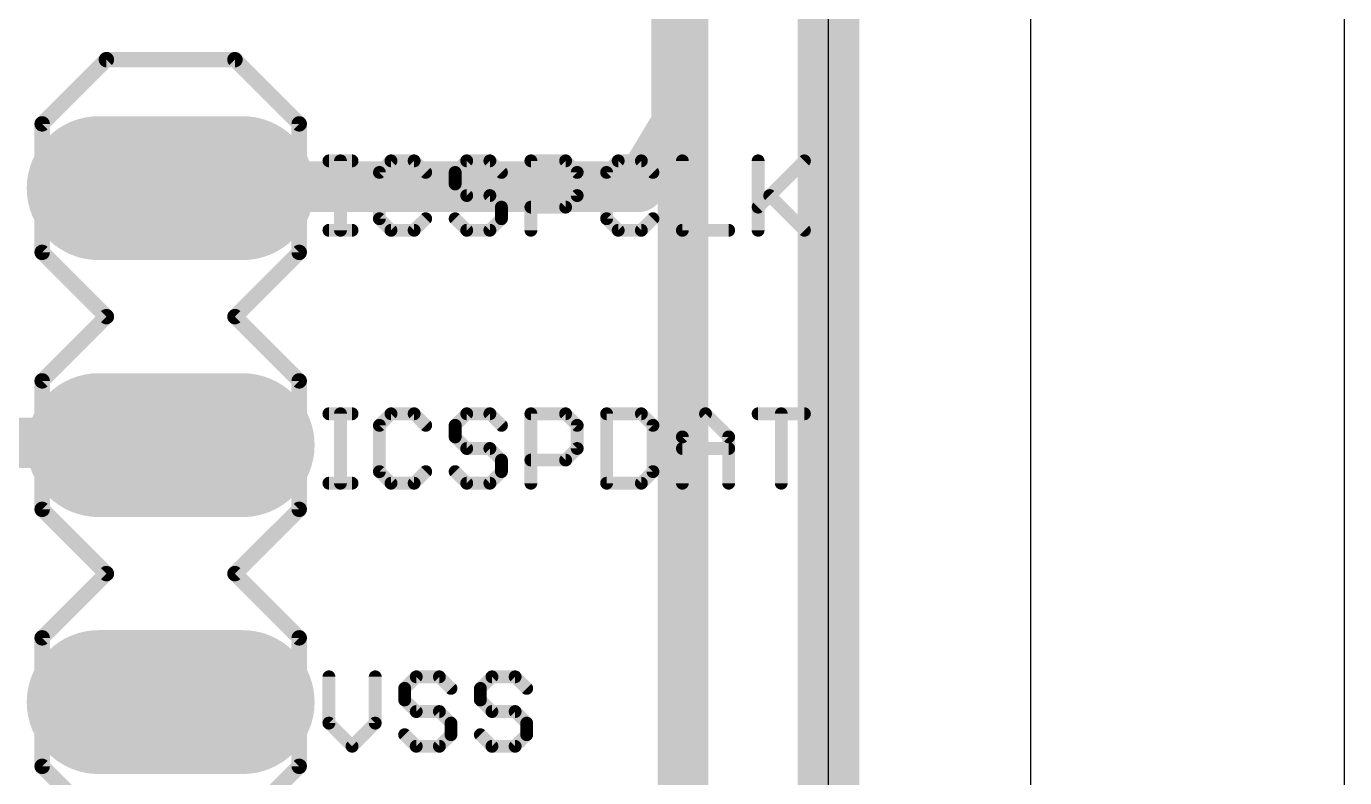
# Model space of a CAD drawing. Header units: inches. Extents: x -5 to 142, y -3 to 122.
# Drawn here: x 129.07 to 142.1, y 25.25 to 32.68 of the extents above; entities that cross this region are included whole.
import ezdxf

# ---------------------------------------------------------------- set-up
doc = ezdxf.new("R2010")
doc.units = ezdxf.units.IN
doc.header["$MEASUREMENT"] = 0
for name, color, linetype in [('1', 22, 'Continuous'), ('15', 22, 'Continuous'), ('16', 175, 'Continuous'), ('17', 82, 'Continuous'), ('2', 175, 'Continuous'), ('20', 7, 'Continuous'), ('21', 253, 'Continuous'), ('51', 253, 'Continuous')]:
    doc.layers.add(name, color=color, linetype=linetype)

# ---------------------------------------------------------------- blocks, each defined once
blk = doc.blocks.new('RECT')
blk.add_solid([(-0.5, -0.5), (0.5, -0.5), (-0.5, 0.5), (0.5, 0.5)])
blk = doc.blocks.new('LONGP100')
at = {"const_width": 1}
blk.add_lwpolyline([(-0.5, 0), (0.5, 0)], dxfattribs=at)
at = {"const_width": 0.5}
for points in [[(-0.5, 0.25, 1), (-0.5, -0.25)], [(0.5, -0.25, 1), (0.5, 0.25)]]:
    blk.add_lwpolyline(points, format="xyb", dxfattribs=at)
blk = doc.blocks.new('ROUNDP')
at = {"const_width": 0.5}
blk.add_lwpolyline([(0, -0.25, 1), (0, 0.25, 1), (0, -0.25)], format="xyb", dxfattribs=at)

msp = doc.modelspace()

# ---------------------------------------------------------------- linework, layer by layer
for points in [[(-3.1, -3.1), (142.1, -3.1), (142.1, 118.1), (-3.1, 118.1)], [(0, 0), (139, 0), (139, 115), (0, 115)], [(137, 106.5), (128, 106.5), (128, 85.5), (109.5, 85.5), (109.5, 80.5), (2, 80.5), (2, 34.5), (127, 34.5), (127, 9.5), (137, 9.5), (137, 34.5), (137, 80.5), (137, 85.5)]]:
    msp.add_lwpolyline(points, close=True)
at = {"layer": '1'}
for points, const_width in [([(137, 106.5), (137, 9.5)], 0.4064), ([(135.5625, 24.4688), (135.5625, 68.625)], 0.5)]:
    msp.add_lwpolyline(points, dxfattribs=dict(at, const_width=const_width))
at = {"layer": '15', "const_width": 0.6096}
msp.add_lwpolyline([(137, 9.5), (137, 106.5)], dxfattribs=at)
at = {"layer": '16'}
for points, const_width in [([(137, 106.5), (137, 9.5)], 0.4064), ([(135.4688, 65.1562), (135.5, 31.7188)], 0.5), ([(135.5, 31.7188), (135.125, 31.0938)], 0.5), ([(130.5138, 31.0938), (130.5, 31.08)], 0.5), ([(135.125, 31.0938), (130.5138, 31.0938)], 0.5), ([(128.7812, 28.5625), (130.4775, 28.5625)], 0.5), ([(130.4775, 28.5625), (130.5, 28.54)], 0.5)]:
    msp.add_lwpolyline(points, dxfattribs=dict(at, const_width=const_width))
at = {"layer": '16', "const_width": 0.25}
for points in [[(135.6072, 31.6544, 1), (135.3928, 31.7831)], [(135.375, 31.7186, 1), (135.625, 31.7189)], [(130.4116, 31.1684, 1), (130.5884, 30.9916)], [(130.5138, 31.2188, 1), (130.5138, 30.9688)], [(130.6021, 31.0054, 1), (130.4254, 31.1821)], [(135.0178, 31.1581, 1), (135.2322, 31.0294)], [(135.125, 30.9688, 1), (135.125, 31.2188)], [(130.5659, 28.6509, 1), (130.3891, 28.4741)], [(130.4775, 28.4375, 1), (130.4775, 28.6875)], [(130.4116, 28.4516, 1), (130.5884, 28.6284)]]:
    msp.add_lwpolyline(points, format="xyb", dxfattribs=at)
at = {"layer": '2', "const_width": 0.6096}
msp.add_lwpolyline([(137, 106.5), (137, 9.5)], dxfattribs=at)
at = {"layer": '20'}
msp.add_line((137, 9.5), (137, 106.5), dxfattribs=at)
at = {"layer": '21'}
for points, const_width in [([(129.23, 31.715), (129.865, 32.35)], 0.1524), ([(129.865, 32.35), (131.135, 32.35)], 0.1524), ([(131.135, 32.35), (131.77, 31.715)], 0.1524), ([(129.23, 30.445), (129.23, 31.715)], 0.1524), ([(131.77, 31.715), (131.77, 30.445)], 0.1524), ([(132.0635, 31.3499), (132.2923, 31.3499)], 0.127), ([(132.1779, 30.6635), (132.1779, 31.3499)], 0.127), ([(132.6768, 31.3499), (132.5624, 31.2355)], 0.127), ([(132.9056, 31.3499), (132.6768, 31.3499)], 0.127), ([(133.02, 31.2355), (132.9056, 31.3499)], 0.127), ([(133.4253, 31.3499), (133.3109, 31.2355)], 0.127), ([(133.6541, 31.3499), (133.4253, 31.3499)], 0.127), ([(133.7685, 31.2355), (133.6541, 31.3499)], 0.127), ([(134.0593, 30.6635), (134.0593, 31.3499)], 0.127), ([(134.0593, 31.3499), (134.4025, 31.3499)], 0.127), ([(134.4025, 31.3499), (134.5169, 31.2355)], 0.127), ([(134.9221, 31.3499), (134.8077, 31.2355)], 0.127), ([(135.1509, 31.3499), (134.9221, 31.3499)], 0.127), ([(135.2653, 31.2355), (135.1509, 31.3499)], 0.127), ([(135.5561, 31.3499), (135.5561, 30.6635)], 0.127), ([(136.3045, 31.3499), (136.3045, 30.6635)], 0.127), ([(136.3045, 30.8923), (136.7621, 31.3499)], 0.127), ([(132.5624, 31.2355), (132.5624, 30.7779)], 0.127), ([(133.3109, 31.2355), (133.3109, 31.1211)], 0.127), ([(134.5169, 31.2355), (134.5169, 31.0067)], 0.127), ([(134.8077, 31.2355), (134.8077, 30.7779)], 0.127), ([(133.3109, 31.1211), (133.4253, 31.0067)], 0.127), ([(133.4253, 31.0067), (133.6541, 31.0067)], 0.127), ([(133.6541, 31.0067), (133.7685, 30.8923)], 0.127), ([(134.5169, 31.0067), (134.4025, 30.8923)], 0.127), ([(136.4189, 31.0067), (136.7621, 30.6635)], 0.127), ([(133.7685, 30.8923), (133.7685, 30.7779)], 0.127), ([(134.4025, 30.8923), (134.0593, 30.8923)], 0.127), ([(132.5624, 30.7779), (132.6768, 30.6635)], 0.127), ([(132.9056, 30.6635), (133.02, 30.7779)], 0.127), ([(133.4253, 30.6635), (133.3109, 30.7779)], 0.127), ([(133.7685, 30.7779), (133.6541, 30.6635)], 0.127), ([(134.8077, 30.7779), (134.9221, 30.6635)], 0.127), ([(135.1509, 30.6635), (135.2653, 30.7779)], 0.127), ([(132.0635, 30.6635), (132.2923, 30.6635)], 0.127), ([(132.6768, 30.6635), (132.9056, 30.6635)], 0.127), ([(133.6541, 30.6635), (133.4253, 30.6635)], 0.127), ([(134.9221, 30.6635), (135.1509, 30.6635)], 0.127), ([(135.5561, 30.6635), (136.0137, 30.6635)], 0.127), ([(129.865, 29.81), (129.23, 30.445)], 0.1524), ([(131.77, 30.445), (131.135, 29.81)], 0.1524), ([(129.23, 29.175), (129.865, 29.81)], 0.1524), ([(131.135, 29.81), (131.77, 29.175)], 0.1524), ([(129.23, 27.905), (129.23, 29.175)], 0.1524), ([(131.77, 29.175), (131.77, 27.905)], 0.1524), ([(132.0635, 28.8499), (132.2923, 28.8499)], 0.127), ([(132.1779, 28.1635), (132.1779, 28.8499)], 0.127), ([(132.6768, 28.8499), (132.5624, 28.7355)], 0.127), ([(132.5624, 28.7355), (132.5624, 28.2779)], 0.127), ([(132.9056, 28.8499), (132.6768, 28.8499)], 0.127), ([(133.02, 28.7355), (132.9056, 28.8499)], 0.127), ([(133.4253, 28.8499), (133.3109, 28.7355)], 0.127), ([(133.3109, 28.7355), (133.3109, 28.6211)], 0.127), ([(133.6541, 28.8499), (133.4253, 28.8499)], 0.127), ([(133.7685, 28.7355), (133.6541, 28.8499)], 0.127), ([(134.0593, 28.1635), (134.0593, 28.8499)], 0.127), ([(134.0593, 28.8499), (134.4025, 28.8499)], 0.127), ([(134.4025, 28.8499), (134.5169, 28.7355)], 0.127), ([(134.5169, 28.7355), (134.5169, 28.5067)], 0.127), ([(134.8077, 28.8499), (134.8077, 28.1635)], 0.127), ([(135.1509, 28.8499), (134.8077, 28.8499)], 0.127), ([(135.2653, 28.7355), (135.1509, 28.8499)], 0.127), ([(135.2653, 28.2779), (135.2653, 28.7355)], 0.127), ([(135.5561, 28.6211), (135.7849, 28.8499)], 0.127), ([(135.7849, 28.8499), (136.0137, 28.6211)], 0.127), ([(136.3045, 28.8499), (136.7621, 28.8499)], 0.127), ([(136.5333, 28.1635), (136.5333, 28.8499)], 0.127), ([(133.3109, 28.6211), (133.4253, 28.5067)], 0.127), ([(135.5561, 28.1635), (135.5561, 28.6211)], 0.127), ([(136.0137, 28.6211), (136.0137, 28.1635)], 0.127), ([(133.4253, 28.5067), (133.6541, 28.5067)], 0.127), ([(133.6541, 28.5067), (133.7685, 28.3923)], 0.127), ([(134.5169, 28.5067), (134.4025, 28.3923)], 0.127), ([(135.5561, 28.5067), (136.0137, 28.5067)], 0.127), ([(133.7685, 28.3923), (133.7685, 28.2779)], 0.127), ([(134.4025, 28.3923), (134.0593, 28.3923)], 0.127), ([(132.5624, 28.2779), (132.6768, 28.1635)], 0.127), ([(132.9056, 28.1635), (133.02, 28.2779)], 0.127), ([(133.4253, 28.1635), (133.3109, 28.2779)], 0.127), ([(133.7685, 28.2779), (133.6541, 28.1635)], 0.127), ([(135.1509, 28.1635), (135.2653, 28.2779)], 0.127), ([(132.0635, 28.1635), (132.2923, 28.1635)], 0.127), ([(132.6768, 28.1635), (132.9056, 28.1635)], 0.127), ([(133.6541, 28.1635), (133.4253, 28.1635)], 0.127), ([(134.8077, 28.1635), (135.1509, 28.1635)], 0.127), ([(129.23, 27.905), (129.865, 27.27)], 0.1524), ([(131.135, 27.27), (131.77, 27.905)], 0.1524), ([(129.23, 26.635), (129.865, 27.27)], 0.1524), ([(131.135, 27.27), (131.77, 26.635)], 0.1524), ([(129.23, 25.365), (129.23, 26.635)], 0.1524), ([(131.77, 26.635), (131.77, 25.365)], 0.1524), ([(132.0635, 26.2499), (132.0635, 25.7923)], 0.127), ([(132.5211, 25.7923), (132.5211, 26.2499)], 0.127), ([(132.9263, 26.2499), (132.8119, 26.1355)], 0.127), ([(133.1551, 26.2499), (132.9263, 26.2499)], 0.127), ([(133.2695, 26.1355), (133.1551, 26.2499)], 0.127), ([(133.6747, 26.2499), (133.5603, 26.1355)], 0.127), ([(133.9035, 26.2499), (133.6747, 26.2499)], 0.127), ([(134.0179, 26.1355), (133.9035, 26.2499)], 0.127), ([(132.8119, 26.1355), (132.8119, 26.0211)], 0.127), ([(133.5603, 26.1355), (133.5603, 26.0211)], 0.127), ([(132.8119, 26.0211), (132.9263, 25.9067)], 0.127), ([(133.5603, 26.0211), (133.6747, 25.9067)], 0.127), ([(132.9263, 25.9067), (133.1551, 25.9067)], 0.127), ([(133.1551, 25.9067), (133.2695, 25.7923)], 0.127), ([(133.6747, 25.9067), (133.9035, 25.9067)], 0.127), ([(133.9035, 25.9067), (134.0179, 25.7923)], 0.127), ([(132.0635, 25.7923), (132.2923, 25.5635)], 0.127), ([(132.2923, 25.5635), (132.5211, 25.7923)], 0.127), ([(133.2695, 25.7923), (133.2695, 25.6779)], 0.127), ([(134.0179, 25.7923), (134.0179, 25.6779)], 0.127), ([(132.9263, 25.5635), (132.8119, 25.6779)], 0.127), ([(133.2695, 25.6779), (133.1551, 25.5635)], 0.127), ([(133.6747, 25.5635), (133.5603, 25.6779)], 0.127), ([(134.0179, 25.6779), (133.9035, 25.5635)], 0.127), ([(133.1551, 25.5635), (132.9263, 25.5635)], 0.127), ([(133.9035, 25.5635), (133.6747, 25.5635)], 0.127), ([(129.865, 24.73), (129.23, 25.365)], 0.1524), ([(131.77, 25.365), (131.135, 24.73)], 0.1524)]:
    msp.add_lwpolyline(points, dxfattribs=dict(at, const_width=const_width))
for points, const_width in [([(129.865, 32.3881, 1), (129.865, 32.3119)], 0.0762), ([(129.8919, 32.3231, 1), (129.8381, 32.3769)], 0.0762), ([(131.1619, 32.3769, 1), (131.1081, 32.3231)], 0.0762), ([(131.135, 32.3119, 1), (131.135, 32.3881)], 0.0762), ([(129.2681, 31.715, 1), (129.1919, 31.715)], 0.0762), ([(131.8081, 31.715, 1), (131.7319, 31.715)], 0.0762), ([(129.2031, 31.7419, 1), (129.2569, 31.6881)], 0.0762), ([(131.7431, 31.6881, 1), (131.7969, 31.7419)], 0.0762), ([(132.0635, 31.3816, 1), (132.0635, 31.3181)], 0.0635), ([(132.2096, 31.3499, 1), (132.1461, 31.3499)], 0.0635), ([(132.2923, 31.3181, 1), (132.2923, 31.3816)], 0.0635), ([(132.6768, 31.3816, 1), (132.6768, 31.3181)], 0.0635), ([(132.6993, 31.3274, 1), (132.6544, 31.3723)], 0.0635), ([(132.9281, 31.3723, 1), (132.8832, 31.3274)], 0.0635), ([(132.9056, 31.3181, 1), (132.9056, 31.3816)], 0.0635), ([(133.4253, 31.3816, 1), (133.4253, 31.3181)], 0.0635), ([(133.4477, 31.3274, 1), (133.4028, 31.3723)], 0.0635), ([(133.6765, 31.3723, 1), (133.6316, 31.3274)], 0.0635), ([(133.6541, 31.3181, 1), (133.6541, 31.3816)], 0.0635), ([(134.091, 31.3499, 1), (134.0275, 31.3499)], 0.0635), ([(134.0593, 31.3816, 1), (134.0593, 31.3181)], 0.0635), ([(134.4249, 31.3723, 1), (134.38, 31.3274)], 0.0635), ([(134.4025, 31.3181, 1), (134.4025, 31.3816)], 0.0635), ([(134.9221, 31.3816, 1), (134.9221, 31.3181)], 0.0635), ([(134.9445, 31.3274, 1), (134.8996, 31.3723)], 0.0635), ([(135.1733, 31.3723, 1), (135.1284, 31.3274)], 0.0635), ([(135.1509, 31.3181, 1), (135.1509, 31.3816)], 0.0635), ([(135.5879, 31.3499, 1), (135.5244, 31.3499)], 0.0635), ([(136.3363, 31.3499, 1), (136.2728, 31.3499)], 0.0635), ([(136.7846, 31.3274, 1), (136.7397, 31.3723)], 0.0635), ([(132.5942, 31.2355, 1), (132.5307, 31.2355)], 0.0635), ([(132.54, 31.2579, 1), (132.5849, 31.213)], 0.0635), ([(132.9976, 31.213, 1), (133.0425, 31.2579)], 0.0635), ([(133.3426, 31.2355, 1), (133.2791, 31.2355)], 0.0635), ([(133.2884, 31.2579, 1), (133.3333, 31.213)], 0.0635), ([(133.746, 31.213, 1), (133.7909, 31.2579)], 0.0635), ([(134.5486, 31.2355, 1), (134.4851, 31.2355)], 0.0635), ([(134.4944, 31.213, 1), (134.5393, 31.2579)], 0.0635), ([(134.8394, 31.2355, 1), (134.7759, 31.2355)], 0.0635), ([(134.7852, 31.2579, 1), (134.8301, 31.213)], 0.0635), ([(135.2428, 31.213, 1), (135.2877, 31.2579)], 0.0635), ([(133.3333, 31.1435, 1), (133.2884, 31.0986)], 0.0635), ([(133.2791, 31.1211, 1), (133.3426, 31.1211)], 0.0635), ([(133.4253, 31.0384, 1), (133.4253, 30.9749)], 0.0635), ([(133.4028, 30.9842, 1), (133.4477, 31.0291)], 0.0635), ([(133.6765, 31.0291, 1), (133.6316, 30.9842)], 0.0635), ([(133.6541, 30.9749, 1), (133.6541, 31.0384)], 0.0635), ([(134.4851, 31.0067, 1), (134.5486, 31.0067)], 0.0635), ([(134.5393, 30.9842, 1), (134.4944, 31.0291)], 0.0635), ([(136.4414, 31.0291, 1), (136.3965, 30.9842)], 0.0635), ([(133.8002, 30.8923, 1), (133.7367, 30.8923)], 0.0635), ([(133.746, 30.8698, 1), (133.7909, 30.9147)], 0.0635), ([(134.0593, 30.924, 1), (134.0593, 30.8605)], 0.0635), ([(134.38, 30.9147, 1), (134.4249, 30.8698)], 0.0635), ([(134.4025, 30.8605, 1), (134.4025, 30.924)], 0.0635), ([(136.2821, 30.9147, 1), (136.327, 30.8698)], 0.0635), ([(132.5849, 30.8003, 1), (132.54, 30.7554)], 0.0635), ([(132.5307, 30.7779, 1), (132.5942, 30.7779)], 0.0635), ([(133.0425, 30.7554, 1), (132.9976, 30.8003)], 0.0635), ([(133.3333, 30.8003, 1), (133.2884, 30.7554)], 0.0635), ([(133.7367, 30.7779, 1), (133.8002, 30.7779)], 0.0635), ([(133.7909, 30.7554, 1), (133.746, 30.8003)], 0.0635), ([(134.8301, 30.8003, 1), (134.7852, 30.7554)], 0.0635), ([(134.7759, 30.7779, 1), (134.8394, 30.7779)], 0.0635), ([(135.2877, 30.7554, 1), (135.2428, 30.8003)], 0.0635), ([(132.0635, 30.6953, 1), (132.0635, 30.6317)], 0.0635), ([(132.1461, 30.6635, 1), (132.2096, 30.6635)], 0.0635), ([(132.2923, 30.6317, 1), (132.2923, 30.6953)], 0.0635), ([(132.6768, 30.6953, 1), (132.6768, 30.6317)], 0.0635), ([(132.6544, 30.641, 1), (132.6993, 30.686)], 0.0635), ([(132.8832, 30.686, 1), (132.9281, 30.641)], 0.0635), ([(132.9056, 30.6317, 1), (132.9056, 30.6953)], 0.0635), ([(133.4253, 30.6953, 1), (133.4253, 30.6317)], 0.0635), ([(133.4028, 30.641, 1), (133.4477, 30.686)], 0.0635), ([(133.6316, 30.686, 1), (133.6765, 30.641)], 0.0635), ([(133.6541, 30.6317, 1), (133.6541, 30.6953)], 0.0635), ([(134.0275, 30.6635, 1), (134.091, 30.6635)], 0.0635), ([(134.9221, 30.6953, 1), (134.9221, 30.6317)], 0.0635), ([(134.8996, 30.641, 1), (134.9445, 30.686)], 0.0635), ([(135.1284, 30.686, 1), (135.1733, 30.641)], 0.0635), ([(135.1509, 30.6317, 1), (135.1509, 30.6953)], 0.0635), ([(135.5561, 30.6953, 1), (135.5561, 30.6317)], 0.0635), ([(135.5244, 30.6635, 1), (135.5879, 30.6635)], 0.0635), ([(136.0137, 30.6317, 1), (136.0137, 30.6953)], 0.0635), ([(136.2728, 30.6635, 1), (136.3363, 30.6635)], 0.0635), ([(136.7397, 30.641, 1), (136.7846, 30.686)], 0.0635), ([(129.1919, 30.445, 1), (129.2681, 30.445)], 0.0762), ([(129.2569, 30.4719, 1), (129.2031, 30.4181)], 0.0762), ([(131.7319, 30.445, 1), (131.8081, 30.445)], 0.0762), ([(131.7969, 30.4181, 1), (131.7431, 30.4719)], 0.0762), ([(129.8919, 29.7831, 1), (129.8381, 29.8369)], 0.0762), ([(129.8381, 29.7831, 1), (129.8919, 29.8369)], 0.0762), ([(131.1619, 29.8369, 1), (131.1081, 29.7831)], 0.0762), ([(131.1081, 29.8369, 1), (131.1619, 29.7831)], 0.0762), ([(129.2681, 29.175, 1), (129.1919, 29.175)], 0.0762), ([(129.2031, 29.2019, 1), (129.2569, 29.1481)], 0.0762), ([(131.8081, 29.175, 1), (131.7319, 29.175)], 0.0762), ([(131.7431, 29.1481, 1), (131.7969, 29.2019)], 0.0762), ([(132.0635, 28.8816, 1), (132.0635, 28.8181)], 0.0635), ([(132.2096, 28.8499, 1), (132.1461, 28.8499)], 0.0635), ([(132.2923, 28.8181, 1), (132.2923, 28.8816)], 0.0635), ([(132.5942, 28.7355, 1), (132.5307, 28.7355)], 0.0635), ([(132.54, 28.7579, 1), (132.5849, 28.713)], 0.0635), ([(132.6768, 28.8816, 1), (132.6768, 28.8181)], 0.0635), ([(132.6993, 28.8274, 1), (132.6544, 28.8723)], 0.0635), ([(132.9281, 28.8723, 1), (132.8832, 28.8274)], 0.0635), ([(132.9056, 28.8181, 1), (132.9056, 28.8816)], 0.0635), ([(132.9976, 28.713, 1), (133.0425, 28.7579)], 0.0635), ([(133.3426, 28.7355, 1), (133.2791, 28.7355)], 0.0635), ([(133.2884, 28.7579, 1), (133.3333, 28.713)], 0.0635), ([(133.4253, 28.8816, 1), (133.4253, 28.8181)], 0.0635), ([(133.4477, 28.8274, 1), (133.4028, 28.8723)], 0.0635), ([(133.6765, 28.8723, 1), (133.6316, 28.8274)], 0.0635), ([(133.6541, 28.8181, 1), (133.6541, 28.8816)], 0.0635), ([(133.746, 28.713, 1), (133.7909, 28.7579)], 0.0635), ([(134.091, 28.8499, 1), (134.0275, 28.8499)], 0.0635), ([(134.0593, 28.8816, 1), (134.0593, 28.8181)], 0.0635), ([(134.4249, 28.8723, 1), (134.38, 28.8274)], 0.0635), ([(134.4025, 28.8181, 1), (134.4025, 28.8816)], 0.0635), ([(134.5486, 28.7355, 1), (134.4851, 28.7355)], 0.0635), ([(134.4944, 28.713, 1), (134.5393, 28.7579)], 0.0635), ([(134.8394, 28.8499, 1), (134.7759, 28.8499)], 0.0635), ([(134.8077, 28.8816, 1), (134.8077, 28.8181)], 0.0635), ([(135.1733, 28.8723, 1), (135.1284, 28.8274)], 0.0635), ([(135.1509, 28.8181, 1), (135.1509, 28.8816)], 0.0635), ([(135.297, 28.7355, 1), (135.2335, 28.7355)], 0.0635), ([(135.2428, 28.713, 1), (135.2877, 28.7579)], 0.0635), ([(135.8074, 28.8723, 1), (135.7624, 28.8274)], 0.0635), ([(135.8074, 28.8274, 1), (135.7624, 28.8723)], 0.0635), ([(136.3045, 28.8816, 1), (136.3045, 28.8181)], 0.0635), ([(136.5651, 28.8499, 1), (136.5016, 28.8499)], 0.0635), ([(136.7621, 28.8181, 1), (136.7621, 28.8816)], 0.0635), ([(133.3333, 28.6435, 1), (133.2884, 28.5986)], 0.0635), ([(135.5879, 28.6211, 1), (135.5244, 28.6211)], 0.0635), ([(135.5337, 28.6435, 1), (135.5786, 28.5986)], 0.0635), ([(136.0454, 28.6211, 1), (135.9819, 28.6211)], 0.0635), ([(135.9912, 28.5986, 1), (136.0361, 28.6435)], 0.0635), ([(133.2791, 28.6211, 1), (133.3426, 28.6211)], 0.0635), ([(133.4253, 28.5384, 1), (133.4253, 28.4749)], 0.0635), ([(133.4028, 28.4842, 1), (133.4477, 28.5291)], 0.0635), ([(133.6765, 28.5291, 1), (133.6316, 28.4842)], 0.0635), ([(133.6541, 28.4749, 1), (133.6541, 28.5384)], 0.0635), ([(134.4851, 28.5067, 1), (134.5486, 28.5067)], 0.0635), ([(134.5393, 28.4842, 1), (134.4944, 28.5291)], 0.0635), ([(135.5561, 28.5384, 1), (135.5561, 28.4749)], 0.0635), ([(136.0137, 28.4749, 1), (136.0137, 28.5384)], 0.0635), ([(133.8002, 28.3923, 1), (133.7367, 28.3923)], 0.0635), ([(133.746, 28.3698, 1), (133.7909, 28.4147)], 0.0635), ([(134.0593, 28.424, 1), (134.0593, 28.3605)], 0.0635), ([(134.38, 28.4147, 1), (134.4249, 28.3698)], 0.0635), ([(134.4025, 28.3605, 1), (134.4025, 28.424)], 0.0635), ([(132.5849, 28.3003, 1), (132.54, 28.2554)], 0.0635), ([(132.5307, 28.2779, 1), (132.5942, 28.2779)], 0.0635), ([(133.0425, 28.2554, 1), (132.9976, 28.3003)], 0.0635), ([(133.3333, 28.3003, 1), (133.2884, 28.2554)], 0.0635), ([(133.7367, 28.2779, 1), (133.8002, 28.2779)], 0.0635), ([(133.7909, 28.2554, 1), (133.746, 28.3003)], 0.0635), ([(135.2335, 28.2779, 1), (135.297, 28.2779)], 0.0635), ([(135.2877, 28.2554, 1), (135.2428, 28.3003)], 0.0635), ([(132.0635, 28.1952, 1), (132.0635, 28.1318)], 0.0635), ([(132.1461, 28.1635, 1), (132.2096, 28.1635)], 0.0635), ([(132.2923, 28.1318, 1), (132.2923, 28.1952)], 0.0635), ([(132.6768, 28.1952, 1), (132.6768, 28.1318)], 0.0635), ([(132.6544, 28.141, 1), (132.6993, 28.186)], 0.0635), ([(132.8832, 28.186, 1), (132.9281, 28.141)], 0.0635), ([(132.9056, 28.1318, 1), (132.9056, 28.1952)], 0.0635), ([(133.4253, 28.1952, 1), (133.4253, 28.1318)], 0.0635), ([(133.4028, 28.141, 1), (133.4477, 28.186)], 0.0635), ([(133.6316, 28.186, 1), (133.6765, 28.141)], 0.0635), ([(133.6541, 28.1318, 1), (133.6541, 28.1952)], 0.0635), ([(134.0275, 28.1635, 1), (134.091, 28.1635)], 0.0635), ([(134.7759, 28.1635, 1), (134.8394, 28.1635)], 0.0635), ([(134.8077, 28.1952, 1), (134.8077, 28.1318)], 0.0635), ([(135.1284, 28.186, 1), (135.1733, 28.141)], 0.0635), ([(135.1509, 28.1318, 1), (135.1509, 28.1952)], 0.0635), ([(135.5244, 28.1635, 1), (135.5879, 28.1635)], 0.0635), ([(135.9819, 28.1635, 1), (136.0454, 28.1635)], 0.0635), ([(136.5016, 28.1635, 1), (136.5651, 28.1635)], 0.0635), ([(129.1919, 27.905, 1), (129.2681, 27.905)], 0.0762), ([(129.2569, 27.9319, 1), (129.2031, 27.8781)], 0.0762), ([(131.7319, 27.905, 1), (131.8081, 27.905)], 0.0762), ([(131.7969, 27.8781, 1), (131.7431, 27.9319)], 0.0762), ([(129.8919, 27.2431, 1), (129.8381, 27.2969)], 0.0762), ([(129.8381, 27.2431, 1), (129.8919, 27.2969)], 0.0762), ([(131.1619, 27.2969, 1), (131.1081, 27.2431)], 0.0762), ([(131.1081, 27.2969, 1), (131.1619, 27.2431)], 0.0762), ([(129.2681, 26.635, 1), (129.1919, 26.635)], 0.0762), ([(131.8081, 26.635, 1), (131.7319, 26.635)], 0.0762), ([(129.2031, 26.6619, 1), (129.2569, 26.6081)], 0.0762), ([(131.7431, 26.6081, 1), (131.7969, 26.6619)], 0.0762), ([(132.0952, 26.2499, 1), (132.0318, 26.2499)], 0.0635), ([(132.5528, 26.2499, 1), (132.4893, 26.2499)], 0.0635), ([(132.9263, 26.2816, 1), (132.9263, 26.2181)], 0.0635), ([(132.9488, 26.2274, 1), (132.9039, 26.2723)], 0.0635), ([(133.1776, 26.2723, 1), (133.1327, 26.2274)], 0.0635), ([(133.1551, 26.2181, 1), (133.1551, 26.2816)], 0.0635), ([(133.6747, 26.2816, 1), (133.6747, 26.2181)], 0.0635), ([(133.6972, 26.2274, 1), (133.6523, 26.2723)], 0.0635), ([(133.926, 26.2723, 1), (133.8811, 26.2274)], 0.0635), ([(133.9035, 26.2181, 1), (133.9035, 26.2816)], 0.0635), ([(132.8437, 26.1355, 1), (132.7802, 26.1355)], 0.0635), ([(132.7895, 26.1579, 1), (132.8344, 26.113)], 0.0635), ([(133.2471, 26.113, 1), (133.292, 26.1579)], 0.0635), ([(133.5921, 26.1355, 1), (133.5286, 26.1355)], 0.0635), ([(133.5379, 26.1579, 1), (133.5828, 26.113)], 0.0635), ([(133.9955, 26.113, 1), (134.0404, 26.1579)], 0.0635), ([(132.8344, 26.0435, 1), (132.7895, 25.9986)], 0.0635), ([(132.7802, 26.0211, 1), (132.8437, 26.0211)], 0.0635), ([(133.5828, 26.0435, 1), (133.5379, 25.9986)], 0.0635), ([(133.5286, 26.0211, 1), (133.5921, 26.0211)], 0.0635), ([(132.9263, 25.9384, 1), (132.9263, 25.8749)], 0.0635), ([(132.9039, 25.8842, 1), (132.9488, 25.9291)], 0.0635), ([(133.1776, 25.9291, 1), (133.1327, 25.8842)], 0.0635), ([(133.1551, 25.8749, 1), (133.1551, 25.9384)], 0.0635), ([(133.6747, 25.9384, 1), (133.6747, 25.8749)], 0.0635), ([(133.6523, 25.8842, 1), (133.6972, 25.9291)], 0.0635), ([(133.926, 25.9291, 1), (133.8811, 25.8842)], 0.0635), ([(133.9035, 25.8749, 1), (133.9035, 25.9384)], 0.0635), ([(132.086, 25.8147, 1), (132.041, 25.7698)], 0.0635), ([(132.0318, 25.7923, 1), (132.0952, 25.7923)], 0.0635), ([(132.4893, 25.7923, 1), (132.5528, 25.7923)], 0.0635), ([(132.5435, 25.7698, 1), (132.4986, 25.8147)], 0.0635), ([(133.3013, 25.7923, 1), (133.2378, 25.7923)], 0.0635), ([(133.2471, 25.7698, 1), (133.292, 25.8147)], 0.0635), ([(134.0497, 25.7923, 1), (133.9862, 25.7923)], 0.0635), ([(133.9955, 25.7698, 1), (134.0404, 25.8147)], 0.0635), ([(132.8344, 25.7003, 1), (132.7895, 25.6554)], 0.0635), ([(133.2378, 25.6779, 1), (133.3013, 25.6779)], 0.0635), ([(133.292, 25.6554, 1), (133.2471, 25.7003)], 0.0635), ([(133.5828, 25.7003, 1), (133.5379, 25.6554)], 0.0635), ([(133.9862, 25.6779, 1), (134.0497, 25.6779)], 0.0635), ([(134.0404, 25.6554, 1), (133.9955, 25.7003)], 0.0635), ([(132.2698, 25.586, 1), (132.3147, 25.541)], 0.0635), ([(132.2698, 25.541, 1), (132.3147, 25.586)], 0.0635), ([(132.9263, 25.5953, 1), (132.9263, 25.5317)], 0.0635), ([(132.9039, 25.541, 1), (132.9488, 25.586)], 0.0635), ([(133.1327, 25.586, 1), (133.1776, 25.541)], 0.0635), ([(133.1551, 25.5317, 1), (133.1551, 25.5953)], 0.0635), ([(133.6747, 25.5953, 1), (133.6747, 25.5317)], 0.0635), ([(133.6523, 25.541, 1), (133.6972, 25.586)], 0.0635), ([(133.8811, 25.586, 1), (133.926, 25.541)], 0.0635), ([(133.9035, 25.5317, 1), (133.9035, 25.5953)], 0.0635), ([(129.1919, 25.365, 1), (129.2681, 25.365)], 0.0762), ([(129.2569, 25.3919, 1), (129.2031, 25.3381)], 0.0762), ([(131.7319, 25.365, 1), (131.8081, 25.365)], 0.0762), ([(131.7969, 25.3381, 1), (131.7431, 25.3919)], 0.0762)]:
    msp.add_lwpolyline(points, format="xyb", dxfattribs=dict(at, const_width=const_width))

# ---------------------------------------------------------------- block references
at = {"layer": '17', "xscale": 1.4224, "yscale": 1.4224, "rotation": 180}
for name, p in [('LONGP100', (130.5, 31.08)), ('LONGP100', (130.5, 31.08)), ('ROUNDP', (130.5, 31.08)), ('ROUNDP', (130.5, 31.08)), ('LONGP100', (130.5, 28.54)), ('LONGP100', (130.5, 28.54)), ('ROUNDP', (130.5, 28.54)), ('ROUNDP', (130.5, 28.54)), ('LONGP100', (130.5, 26)), ('LONGP100', (130.5, 26)), ('ROUNDP', (130.5, 26)), ('ROUNDP', (130.5, 26))]:
    msp.add_blockref(name, p, dxfattribs=at)
at = {"layer": '51', "xscale": 0.508, "yscale": 0.508, "rotation": 90}
for p in [(130.5, 31.08), (130.5, 28.54), (130.5, 26)]:
    msp.add_blockref('RECT', p, dxfattribs=at)

doc.saveas('drawing.dxf')
